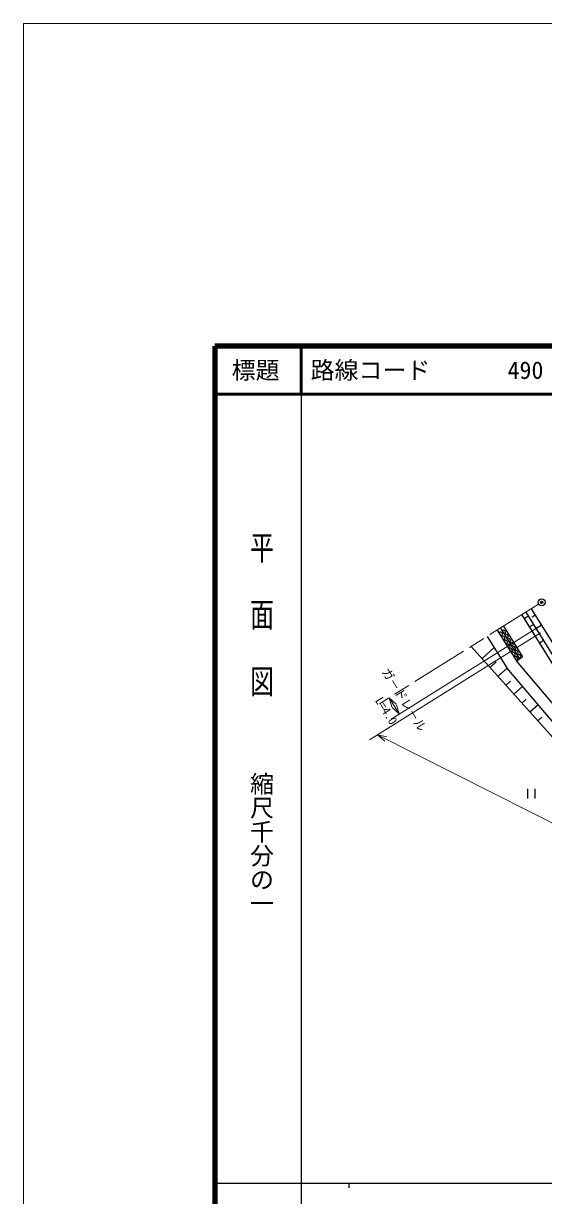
# Model space of a CAD drawing. Units: millimetres, scale not verified. Extents: x 0 to 700000, y -47500 to 447500.
# Drawn here: x 0 to 108656, y 202409 to 447500 of the extents above; entities that cross this region are included whole.
import ezdxf
from ezdxf.enums import TextEntityAlignment as Align

# ---------------------------------------------------------------- set-up
doc = ezdxf.new("R2010")
doc.units = ezdxf.units.MM
doc.header["$LTSCALE"] = 1000
doc.header["$PDMODE"] = 32
doc.header["$PDSIZE"] = 500
doc.linetypes.add('CHAIN', pattern=[18.5, 12, -1.5, 3.5, -1.5])
doc.layers.add('作業レイヤ1', color=7, linetype='Continuous', lineweight=13)
doc.layers.add('作業ﾚｲﾔ1', color=7, linetype='Continuous', lineweight=25)
doc.styles.add('@ＭＳ ゴシック', font='')
doc.styles.add('ＭＳ ゴシック', font='')
doc.styles.get('@ＭＳ ゴシック').set_extended_font_data('@MS Gothic')
doc.styles.get('ＭＳ ゴシック').set_extended_font_data('MS Gothic')

msp = doc.modelspace()

# ---------------------------------------------------------------- linework, layer by layer
at = {"layer": '作業レイヤ1'}
msp.add_lwpolyline([(0, -47500), (700000, -47500), (700000, 447500), (0, 447500)], close=True, dxfattribs=at)
at = {"layer": '作業ﾚｲﾔ1', "lineweight": 140}
for p, q in [((40000, 380000), (40000, 20000)), ((680000, 380000), (40000, 380000))]:
    msp.add_line(p, q, dxfattribs=at)
at = {"layer": '作業ﾚｲﾔ1', "lineweight": 50}
for p, q in [((58000, 380000), (58000, 370000)), ((40000, 370000), (680000, 370000))]:
    msp.add_line(p, q, dxfattribs=at)
at = {"layer": '作業ﾚｲﾔ1'}
for p, q in [((58000, 370000), (58000, 20000)), ((104089, 323846), (110881, 312995)), ((105467, 323529), (104619, 322998)), ((104936, 324376), (111729, 313526)), ((106038, 325066), (116120, 308962)), ((106283, 323450), (106834, 323795)), ((100272, 321457), (104294, 315032)), ((104619, 322998), (105680, 321303)), ((105680, 321303), (106528, 321834)), ((107059, 320986), (108160, 321676)), ((96881, 319334), (100999, 312756)), ((99000, 320661), (103022, 314236)), ((99636, 321059), (103658, 314634)), ((113082, 295400), (93548, 317247)), ((95816, 314710), (98355, 316980)), ((108650, 318443), (107803, 317913)), ((107803, 317913), (108864, 316217)), ((97483, 312847), (98752, 313982)), ((103022, 314236), (104294, 315032)), ((113554, 301821), (103022, 314236)), ((99149, 310983), (101050, 312683)), ((111699, 300144), (100999, 312756)), ((100815, 309119), (101766, 309969)), ((102482, 307256), (104292, 308875)), ((104148, 305392), (105029, 306180)), ((105814, 303528), (107528, 305060)), ((107481, 301665), (108313, 302409)), ((105321, 287430), (105321, 285430)), ((106821, 287430), (106821, 285430)), ((40000, 205000), (579000, 205000)), ((68000, 205000), (68000, 204000))]:
    msp.add_line(p, q, dxfattribs=at)
at = {"layer": '作業ﾚｲﾔ1', "linetype": 'CHAIN', "lineweight": 13}
msp.add_line((107627, 326061), (74358, 305235), dxfattribs=at)
at = {"layer": '作業ﾚｲﾔ1', "lineweight": 13}
for p, q in [((107313, 321145), (76799, 302043)), ((107995, 320055), (72291, 297704)), ((76372, 306495), (78494, 303104)), ((77835, 305132), (76372, 306495)), ((76372, 306495), (76958, 304583)), ((77030, 304467), (78494, 303104)), ((78494, 303104), (77908, 305016)), ((73986, 298765), (197210, 236521)), ((75944, 298356), (73986, 298765)), ((73986, 298765), (75477, 297432))]:
    msp.add_line(p, q, dxfattribs=at)
at = {"layer": '作業ﾚｲﾔ1'}
msp.add_circle((108263, 326459), 750, dxfattribs=at)
for centre in [(99573, 319745), (100104, 318898), (100209, 320143), (100740, 319296), (101270, 318448), (100635, 318050), (101165, 317202), (101696, 316355), (101801, 317600), (102332, 316753), (102862, 315905), (102227, 315507), (102757, 314660), (103393, 315058)]:
    msp.add_arc(centre, 500, 302.04693, 122.04693, dxfattribs=at)
msp.add_point((108263, 326459), dxfattribs=at)
msp.add_point((108263, 326459), dxfattribs=at)
msp.add_point((108263, 326459), dxfattribs=at)

# ---------------------------------------------------------------- texts
at = {"layer": '作業ﾚｲﾔ1', "style": 'ＭＳ ゴシック'}
msp.add_text('標題', height=3666, dxfattribs=at).set_placement((48500, 375000), align=Align.MIDDLE_CENTER)
for s, p in [('路線コード', (60000, 375000)), ('490', (101142, 375000))]:
    msp.add_text(s, height=3666, dxfattribs=at).set_placement(p, align=Align.MIDDLE_LEFT)
at = {"layer": '作業ﾚｲﾔ1', "style": '@ＭＳ ゴシック', "width": 1.4}
msp.add_text('平  面  図', height=3666, rotation=270, dxfattribs=at).set_placement((49777, 306475), align=Align.MIDDLE_RIGHT)
at = {"layer": '作業ﾚｲﾔ1', "style": 'ＭＳ ゴシック'}
msp.add_text('ガ－ドレ－ル', height=1833, rotation=302.047, dxfattribs=at).set_placement((78280, 305330), align=Align.BOTTOM_CENTER)
at = {"layer": '作業ﾚｲﾔ1', "style": '@ＭＳ ゴシック'}
msp.add_text('L=4.0', height=1833, rotation=302.047, dxfattribs=at).set_placement((76585, 304269), align=Align.TOP_CENTER)
msp.add_text('縮尺千分の一', height=3666, rotation=270, dxfattribs=at).set_placement((49777, 261030), align=Align.MIDDLE_RIGHT)

doc.saveas('drawing.dxf')
